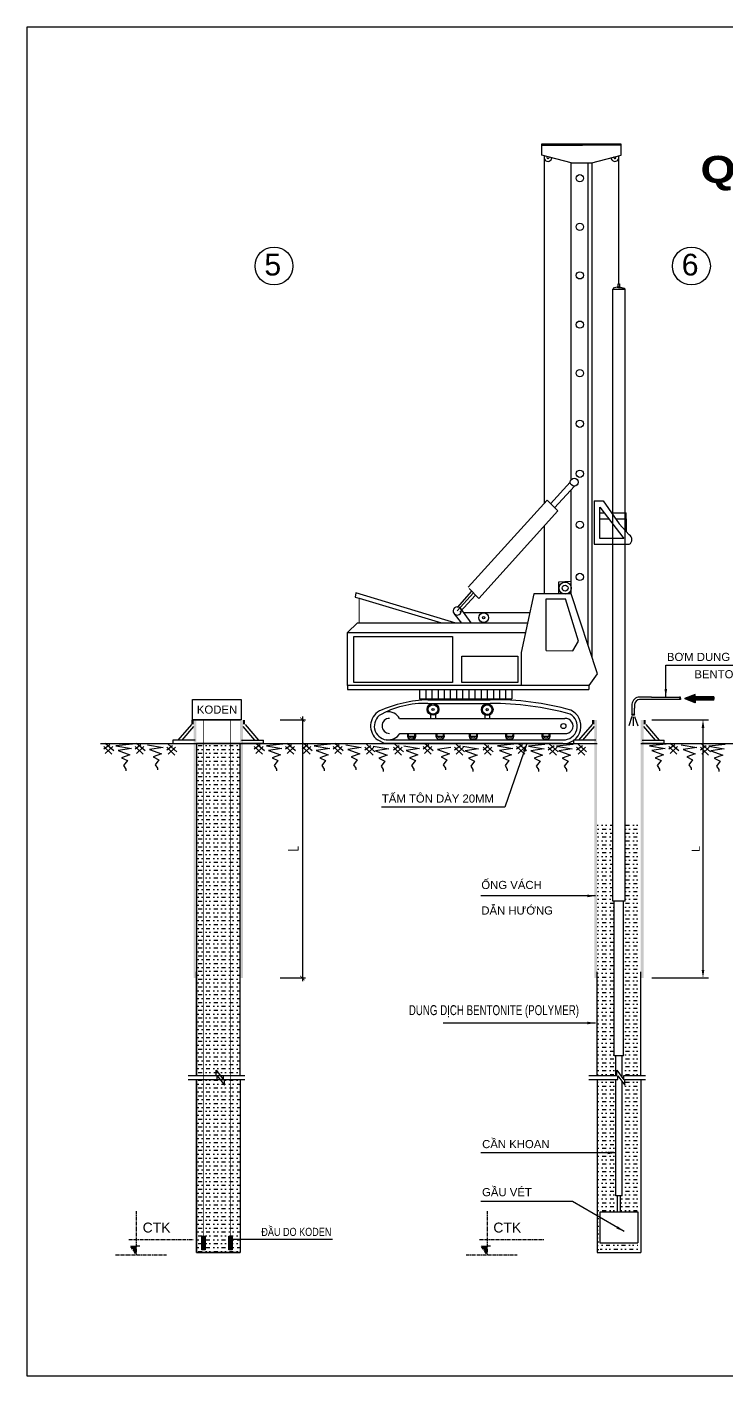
# Model space of a CAD drawing. Header units: millimetres. Extents: x -346728 to 1320345, y -537202 to -385966.
# Drawn here: x 712641 to 738524, y -455391 to -405471 of the extents above; entities that cross this region are included whole.
import ezdxf

# ---------------------------------------------------------------- set-up
doc = ezdxf.new("R2010")
doc.units = ezdxf.units.MM
doc.header["$LTSCALE"] = 100
doc.linetypes.add('CENTER', pattern=[2, 1.25, -0.25, 0.25, -0.25])
for name, color, linetype in [('05', 1, 'Continuous'), ('2', 2, 'Continuous'), ('3', 3, 'Continuous'), ('8', 8, 'CENTER'), ('9', 9, 'Continuous'), ('A-TEXT', 7, 'Continuous'), ('coc', 4, 'Continuous'), ('COT-THEP', 1, 'Continuous'), ('DOCAOCT', 252, 'Continuous'), ('DUONG-BAO', 2, 'Continuous'), ('LAYER2', 6, 'Continuous'), ('manh', 4, 'Continuous'), ('ONGVACH', 5, 'Continuous')]:
    doc.layers.add(name, color=color, linetype=linetype)
doc.layers.add('CHU', color=8, linetype='Continuous', lineweight=25)
doc.layers.add('TEXT', color=8, linetype='Continuous', lineweight=25)
doc.styles.add('2', font='VHAVAN.TTF')
doc.styles.add('ROMANS', font='romans', dxfattribs={"bigfont": 'vns'})
doc.styles.add('T1', font='VHARIAL.TTF')
doc.styles.add('tieu de', font='VHARIALB.TTF', dxfattribs={"width": 1.2})
doc.styles.add('VnArialH', font='VHARIAL.TTF')
doc.styles.add('x_Grid$0$dim$0$ROMANS', font='romans.shx', dxfattribs={"width": 0.7, "bigfont": 'vns.shx'})
doc.dimstyles.new('1-1', dxfattribs={"dimscale": 0, "dimtxt": 250, "dimasz": 150, "dimexe": 1, "dimexo": 0, "dimgap": 75, "dimtad": 1, "dimdec": 0, "dimzin": 1, "dimdsep": 46, "dimtxsty": 'ROMANS', "dimcen": 2.5, "dimclrd": 4, "dimclre": 4, "dimclrt": 1, "dimadec": 0, "dimazin": 0, "dimtfac": 1, "dimtdec": 0, "dimtmove": 0, "dimatfit": 3, "dimfxl": 1, "dimtolj": 1, "dimtzin": 1, "dimarcsym": 0})
doc.dimstyles.new('KT1', dxfattribs={"dimtxt": 250, "dimasz": 1000, "dimexe": 100, "dimexo": 100, "dimgap": 50, "dimtad": 1, "dimdec": 0, "dimzin": 2, "dimdsep": 46, "dimtxsty": 'Standard', "dimblk2": 'OBLIQUE', "dimcen": 0.09, "dimdle": 100, "dimclrt": 2, "dimadec": 0, "dimazin": 0, "dimtfac": 1, "dimtdec": 0, "dimtofl": 0, "dimtmove": 0, "dimatfit": 3, "dimfxl": 1, "dimtolj": 1, "dimtzin": 2, "dimarcsym": 0})
doc.dimstyles.new('x_Grid$0$dim$0$DIM150', dxfattribs={"dimscale": 150, "dimtxt": 2.5, "dimasz": 1.1, "dimexe": 0.8, "dimexo": 0.8, "dimgap": 1, "dimtad": 1, "dimdec": 0, "dimzin": 13, "dimdsep": 46, "dimtxsty": 'x_Grid$0$dim$0$ROMANS', "dimblk": 'x_Grid$0$dim$0$_ArchTick', "dimcen": 1, "dimdle": 0.8, "dimclrd": 1, "dimclre": 1, "dimclrt": 2, "dimadec": 0, "dimazin": 0, "dimtfac": 1, "dimtdec": 0, "dimtmove": 0, "dimatfit": 3, "dimldrblk": 'x_Grid$0$dim$0$_Open30', "dimfxl": 1, "dimtolj": 1, "dimtzin": 13, "dimarcsym": 1})
pattern_1 = [(0, (689269.69, -465828.06), (288, 144), [144, -144, 0, -144, 0, -144])]
pattern_2 = [(0, (865563.48, -293388.4), (288, 144), [144, -144, 0, -144, 0, -144])]

# ---------------------------------------------------------------- blocks, each defined once
blk = doc.blocks.new('*D287')
at = {"layer": '05', "color": 117, "lineweight": -2, "ltscale": 250, "transparency": 16777216}
for p, q in [((735742, -431106), (737836, -431106)), ((735742, -440662), (737836, -440662))]:
    blk.add_line(p, q, dxfattribs=at)
at = {"layer": '05', "color": 21, "lineweight": -2, "ltscale": 250, "transparency": 16777216}
blk.add_line((737636, -431406), (737636, -440362), dxfattribs=at)
at = {"layer": '05', "color": 21, "ltscale": 250, "transparency": 16777216}
for points in [[(737586, -431406), (737686, -431406), (737636, -431106)], [(737586, -440362), (737686, -440362), (737636, -440662)]]:
    blk.add_solid(points, dxfattribs=at)
at = {"layer": 'DEFPOINTS', "color": 0, "ltscale": 250, "transparency": 16777216}
for p in [(735642, -431106), (735642, -440662), (737636, -440662)]:
    blk.add_point(p, dxfattribs=at)
at = {"layer": '05', "color": 2, "ltscale": 250, "transparency": 16777216, "insert": (737366, -435884), "char_height": 300, "attachment_point": 5, "rotation": 90, "style": '2'}
blk.add_mtext('\\A1;l', dxfattribs=at)
blk = doc.blocks.new('_OBLIQUE')
at = {"color": 0, "linetype": 'ByBlock'}
blk.add_line((-0.5, -0.5), (0.5, 0.5), dxfattribs=at)
blk = doc.blocks.new('LVL-KHUNGTEN')
blk.add_lwpolyline([(61073, 41093), (119124, 41093), (119124, 62), (61073, 62)], close=True)
at = {"layer": 'DEFPOINTS'}
for p, q in [((61073, 41093), (119124, 41093)), ((61073, 62), (61073, 41093)), ((119124, 62), (61073, 62))]:
    blk.add_line(p, q, dxfattribs=at)
blk = doc.blocks.new('x_Grid$0$dim$0$_ArchTick')
at = {"color": 0, "linetype": 'ByBlock', "const_width": 0.15}
blk.add_lwpolyline([(-0.5, -0.5), (0.5, 0.5)], dxfattribs=at)
blk = doc.blocks.new('*D299')
at = {"layer": '05', "color": 1, "lineweight": -2, "ltscale": 250, "transparency": 16777216}
for p, q in [((721998, -431106), (722943, -431106)), ((722823, -430986), (722823, -440782)), ((721998, -440662), (722943, -440662))]:
    blk.add_line(p, q, dxfattribs=at)
at = {"layer": 'DEFPOINTS', "color": 0, "ltscale": 250, "transparency": 16777216}
for p in [(720828, -431106), (720828, -440662), (722823, -440662)]:
    blk.add_point(p, dxfattribs=at)
at = {"layer": '05', "color": 1, "lineweight": -2, "ltscale": 250, "transparency": 16777216, "xscale": 165, "yscale": 165, "zscale": 165}
for p, rotation in [((722823, -431106), 90), ((722823, -440662), 270)]:
    blk.add_blockref('x_Grid$0$dim$0$_ArchTick', p, dxfattribs=dict(at, rotation=rotation))
at = {"layer": '05', "color": 2, "ltscale": 250, "transparency": 16777216, "insert": (722485, -435884), "char_height": 375, "attachment_point": 5, "rotation": 90, "style": 'x_Grid$0$dim$0$ROMANS', "bg_fill": 3, "box_fill_scale": 1.1, "bg_fill_color": 256, "bg_fill_true_color": 13158600, "bg_fill_transparency": 0}
blk.add_mtext('\\A1;L', dxfattribs=at)
blk = doc.blocks.new('x_Grid$0$dim$0$_Open30')
at = {"color": 0, "linetype": 'ByBlock', "lineweight": -2}
for p, q in [((-1, 0.27), (0, 0)), ((0, 0), (-1, -0.27)), ((0, 0), (-1, 0))]:
    blk.add_line(p, q, dxfattribs=at)

msp = doc.modelspace()

# ---------------------------------------------------------------- hatches: boundary and pattern name
at = {"layer": 'COT-THEP'}
h = msp.add_hatch(dxfattribs=at)
h.set_pattern_fill('ANSI37', color=0, scale=6.912, style=0)
h.set_pattern_definition([(135, (791943.3193, -458404.85225), (0.610940259, 0.610940259), []), (45, (791943.3193, -458404.85225), (0.610940259, -0.610940259), [])])
h.paths.add_polyline_path([(738042.7, -430379.4), (738042.7, -430264.2), (737350.1, -430264.2), (737350.1, -430166.4), (736961.1, -430321.8), (737350.1, -430477.2), (737350.1, -430379.4)])
for points in [[(718720.3, -431281), (718802.9, -431281), (718802.9, -431111.4), (718720.3, -431111.4)], [(733533.8, -431281), (733616.4, -431281), (733616.4, -431111.4), (733533.8, -431111.4)], [(735520.4, -431281), (735437.8, -431281), (735437.8, -431111.4), (735520.4, -431111.4)]]:
    msp.add_hatch(color=5, dxfattribs=at).paths.add_polyline_path(points)
at = {"layer": 'DOCAOCT'}
for points in [[(719110.8, -450209.9), (719228.3, -450209.9), (719228.3, -450722.1), (719110.8, -450722.1)], [(720106.6, -450209.9), (720224.1, -450209.9), (720224.1, -450722.1), (720106.6, -450722.1)]]:
    msp.add_hatch(color=256, dxfattribs=at).paths.add_polyline_path(points)
at = {"layer": 'DUONG-BAO'}
h = msp.add_hatch(dxfattribs=at)
h.set_pattern_fill('MUDST', color=8, scale=576, style=0)
h.set_pattern_definition([(0, (668097.72, -487556.3), (288, 144), [144, -144, 0, -144, 0, -144])])
h.paths.add_polyline_path([(734023, -450817.6), (735031.2, -450817.6), (735228.6, -450700.9), (735228.6, -450456.9), (733830.2, -450456.9), (733830.2, -450703.7)])
at = {"layer": 'manh'}
h = msp.add_hatch(dxfattribs=at)
h.set_pattern_fill('MUDST', color=8, scale=576, style=0)
h.set_pattern_definition(pattern_2)
h.paths.add_polyline_path([(719888.4, -443505.7), (719888.4, -437783), (719542.8, -437783), (719542.8, -443505.7)], flags=0)
h.paths.add_polyline_path([(719946, -431989.5), (719946, -437783), (719485.2, -437783), (719485.2, -431989.5), (718906.9, -431989.5), (718906.9, -444229.5), (719600.4, -444229.5), (719600.4, -443505.7), (719830.8, -443505.7), (719830.8, -444229.5), (720519.7, -444229.5), (720519.7, -431989.5)])
h = msp.add_hatch(dxfattribs=at)
h.set_pattern_fill('MUDST', color=8, scale=576, style=0)
h.set_pattern_definition(pattern_2)
h.paths.add_polyline_path([(718907.2, -444266.3), (720520, -444266.3), (720519.7, -431989.5), (718907.2, -431989.5)])
h = msp.add_hatch(dxfattribs=at)
h.set_pattern_fill('MUDST', color=8, scale=576, style=0)
h.set_pattern_definition(pattern_1)
h.paths.add_polyline_path([(734356.6, -437819.8), (734299, -437819.8), (734299, -434946.2), (733720.7, -434946.2), (733720.7, -444266.3), (734414.2, -444266.3), (734414.2, -443542.5), (734356.6, -443542.5)])
h = msp.add_hatch(dxfattribs=at)
h.set_pattern_fill('MUDST', color=8, scale=576, style=0)
h.set_pattern_definition(pattern_1)
h.paths.add_polyline_path([(735333.5, -434946.2), (734759.8, -434946.2), (734759.8, -437819.8), (734702.2, -437819.8), (734702.2, -443542.5), (734644.6, -443542.5), (734644.6, -444266.3), (735333.5, -444266.3)])
h = msp.add_hatch(dxfattribs=at)
h.set_pattern_fill('MUDST', color=8, scale=576, style=0)
h.set_pattern_definition(pattern_2)
h.paths.add_polyline_path([(718907.2, -444418.1), (720520, -444418.1), (720520, -450817.6), (718907.2, -450817.6)])
h = msp.add_hatch(dxfattribs=at)
h.set_pattern_fill('MUDST', color=8, scale=576, style=0)
h.set_pattern_definition(pattern_1)
h.paths.add_polyline_path([(733720.7, -450817.6), (734023, -450817.6), (733830.2, -450703.7), (733830.2, -449321.3), (734471.8, -449321.3), (734471.8, -448719.5), (734414.2, -448719.5), (734414.2, -444418.1), (733720.7, -444418.1)])
h.paths.add_polyline_path([(735031.2, -450817.6), (735333.5, -450817.6), (735333.5, -444418.1), (734691.1, -444418.1), (734691.1, -445005.2), (734644.6, -444811.8), (734644.6, -448719.5), (734587, -448719.5), (734587, -449321.3), (735228.6, -449321.3), (735228.6, -450700.9)])

# ---------------------------------------------------------------- linework, layer by layer
at = {"layer": '3'}
for p, q in [((718720.1, -431283.2, -881.1), (718223.9, -431857.2, -881.1)), ((733533.6, -431283.2, -881.1), (733037.4, -431857.2, -881.1)), ((735519.9, -431283.2, -881.1), (736016.1, -431857.2, -881.1)), ((718802.5, -431354.2, -881.1), (718367.6, -431857.2, -881.1)), ((733616.1, -431354.2, -881.1), (733181.2, -431857.2, -881.1)), ((735437.4, -431354.2, -881.1), (735872.3, -431857.2, -881.1)), ((718855, -431857.2, -881.1), (718038, -431857.2, -881.1)), ((718038, -431857.2, -881.1), (718038, -431989.5, -881.1)), ((718038, -431989.5, -881.1), (718853, -431989.5, -881.1)), ((733668.5, -431857.2, -881.1), (732851.5, -431857.2, -881.1)), ((732851.5, -431857.2, -881.1), (732851.5, -431989.5, -881.1)), ((732851.5, -431989.5, -881.1), (733666.6, -431989.5, -881.1)), ((735385, -431857.2, -881.1), (736202, -431857.2, -881.1)), ((736202, -431989.5, -881.1), (735386.9, -431989.5, -881.1)), ((736202, -431989.5, -881.1), (736202, -431857.2, -881.1))]:
    msp.add_line(p, q, dxfattribs=at)
at = {"layer": '8', "color": 8}
for p, q in [((716683.1, -449287.9, -881.1), (716683.1, -450909.3, -881.1)), ((729649.9, -449287.9, -881.1), (729649.9, -450909.3, -881.1)), ((716407.1, -450333, -881.1), (718790.4, -450333, -881.1)), ((716654.7, -450866.8, -881.1), (716465.5, -450572.8, -881.1)), ((716683.1, -450572.8, -881.1), (716819.9, -450572.8, -881.1)), ((729374, -450333, -881.1), (731757.2, -450333, -881.1)), ((729621.5, -450866.8, -881.1), (729432.3, -450572.8, -881.1)), ((729649.9, -450572.8, -881.1), (729786.8, -450572.8, -881.1)), ((715913, -450909.1, -881.1), (717796.8, -450909.1, -881.1)), ((728879.9, -450909.1, -881.1), (730763.6, -450909.1, -881.1))]:
    msp.add_line(p, q, dxfattribs=at)
for points in [[(716466.5, -450572.8, -881.1), (716683.1, -450909.3, -881.1), (716683.1, -450572.8, -881.1)], [(729433.3, -450572.8, -881.1), (729649.9, -450909.3, -881.1), (729649.9, -450572.8, -881.1)]]:
    msp.add_solid(points, dxfattribs=at)
at = {"layer": '9'}
for centre in [(721774.5, -414316, -881.1), (737207.1, -414316, -881.1)]:
    msp.add_circle(centre, 700.9, dxfattribs=at)
at = {"layer": 'COT-THEP', "color": 10}
for p, q in [((715353, -431989.5, -881.1), (733720.7, -431989.5, -881.1)), ((735333.5, -431989.5, -881.1), (741291.2, -431989.5, -881.1))]:
    msp.add_line(p, q, dxfattribs=at)
at = {"layer": 'COT-THEP', "color": 8, "elevation": -881.1}
for points in [[(718606, -444266.3), (719636.1, -444266.3), (719636.1, -444078.2), (719900.8, -444428.5), (719900.8, -444266.3), (720690.8, -444266.3)], [(733419.6, -444266.3), (734449.6, -444266.3), (734449.6, -444078.2), (734714.3, -444428.5), (734714.3, -444266.3), (735504.4, -444266.3)], [(718606, -444418.1), (719673.4, -444418.1), (719673.4, -444287.1), (719938.1, -444630.1), (719938.1, -444418.1), (720690.8, -444418.1)], [(733419.6, -444418.1), (734487, -444418.1), (734487, -444287.1), (734751.7, -444630.1), (734751.7, -444418.1), (735504.4, -444418.1)]]:
    msp.add_lwpolyline(points, dxfattribs=at)
at = {"layer": 'DOCAOCT'}
msp.add_line((718803.1, -431111.5, -881.1), (720519.6, -431111.2, -881.1), dxfattribs=at)
at = {"layer": 'DOCAOCT', "elevation": -881.1}
for points in [[(718764.1, -430362), (720558.7, -430362), (720558.7, -431111.3), (718764.1, -431111.3)], [(718907.2, -444266.3), (720520, -444266.3), (720519.7, -431989.5), (718907.2, -431989.5)], [(718907.2, -444418.1), (720520, -444418.1), (720520, -450817.6), (718907.2, -450817.6)], [(719110.8, -450209.9), (719228.3, -450209.9), (719228.3, -450722.1), (719110.8, -450722.1)], [(720106.6, -450209.9), (720224.1, -450209.9), (720224.1, -450722.1), (720106.6, -450722.1)]]:
    msp.add_lwpolyline(points, close=True, dxfattribs=at)
at = {"layer": 'DOCAOCT', "const_width": 30, "elevation": -881.1}
for points in [[(719163.5, -431111.3), (719163.5, -450332.4)], [(720159.3, -431111.3), (720159.3, -450332.4)]]:
    msp.add_lwpolyline(points, dxfattribs=at)
at = {"layer": 'DUONG-BAO', "color": 5}
for p, q in [((718907.2, -444266.3, -881.1), (718907.2, -440440.4, -881.1)), ((720520, -444266.3, -881.1), (720520, -440440.4, -881.1)), ((733720.7, -444266.3, -881.1), (733720.7, -440440.4, -881.1)), ((735333.5, -444266.3, -881.1), (735333.5, -440440.4, -881.1)), ((718907.2, -444418.1, -881.1), (718907.2, -450817.6, -881.1)), ((720520, -444418.1, -881.1), (720520, -450817.6, -881.1)), ((733720.7, -444418.1, -881.1), (733720.7, -450817.6, -881.1)), ((735333.5, -444418.1, -881.1), (735333.5, -450817.6, -881.1)), ((718907.2, -450817.6, -881.1), (720520, -450817.6, -881.1)), ((733720.7, -450817.6, -881.1), (735333.5, -450817.6, -881.1))]:
    msp.add_line(p, q, dxfattribs=at)
at = {"layer": 'DUONG-BAO', "color": 2}
msp.add_open_spline([(736786.3, -430313.7), (736798.2, -430307), (736821.8, -430293.7), (736786.3, -430253.7), (736750.9, -430293.7), (736786.3, -430313.7), (736821.8, -430333.7), (736798.2, -430360.3), (736786.3, -430360.3)], degree=3, dxfattribs=at)
at = {"layer": 'LAYER2', "color": 2}
for p, q in [((731678.8, -409800.5, -881.1), (734602.7, -409800.5, -881.1)), ((731678.8, -409849.7, -881.1), (731678.8, -409800.5, -881.1)), ((734602.7, -409800.5, -881.1), (734602.7, -409864.9, -881.1)), ((731678.8, -409849.7, -881.1), (733174.9, -409849.7, -881.1)), ((731678.8, -410213.1, -881.1), (731678.8, -409849.7, -881.1)), ((732757.1, -410496.8, -881.1), (731678.8, -410213.1, -881.1)), ((731763.4, -410311.1, -881.1), (731763.4, -423101.1, -881.1)), ((734605.1, -409849.7, -881.1), (733109.1, -409849.7, -881.1)), ((733526.8, -410496.8, -881.1), (734605.1, -410213.1, -881.1)), ((734523.8, -414978.7, -881.1), (734523.8, -410298.7, -881.1)), ((734605.1, -410213.1, -881.1), (734605.1, -409849.7, -881.1)), ((732757.1, -422227.1, -881.1), (732757.1, -410496.8, -881.1)), ((732757.1, -410496.8, -881.1), (733526.8, -410496.8, -881.1)), ((733379.2, -410496.8, -881.1), (733379.2, -428332.4, -881.1)), ((733526.8, -410496.8, -881.1), (733526.8, -428780.7, -881.1)), ((734458.9, -415093.5, -881.1), (734312, -415134.4, -881.1)), ((734312, -415134.4, -881.1), (734312, -415171.9, -881.1)), ((734312, -415171.9, -881.1), (734537.1, -415171.9, -881.1)), ((734458.9, -415093.5, -881.1), (734588.8, -415093.5, -881.1)), ((734737.6, -415171.9, -881.1), (734512.5, -415171.7, -881.1)), ((734588.8, -415093.5, -881.1), (734738.1, -415137.1, -881.1)), ((734738.1, -415137.1, -881.1), (734738.1, -415171.9, -881.1)), ((732002.4, -423118.4, -881.1), (732727.9, -422311.7, -881.1)), ((732882.1, -422461.2, -881.1), (732150.5, -423266.3, -881.1)), ((732757.1, -426442.7, -881.1), (732757.1, -422598.7, -881.1)), ((731868.7, -422984.9, -881.1), (728950.6, -426205.9, -881.1)), ((732263.7, -423379.3, -881.1), (731868.7, -422984.9, -881.1)), ((733606.2, -423000.9, -881.1), (733941.5, -423000.9, -881.1)), ((733606.2, -423000.9, -881.1), (733606.2, -424612.9, -881.1)), ((733817.3, -423241.4, -881.1), (734711.3, -424402.1, -881.1)), ((733817.3, -424402.1, -881.1), (733817.3, -423241.4, -881.1)), ((733941.5, -423000.9, -881.1), (734537.5, -423856.5, -881.1)), ((729345.5, -426622.3, -881.1), (732263.7, -423379.3, -881.1)), ((733817.3, -423453.1, -881.1), (733980.4, -423453.1, -881.1)), ((733817.3, -423670.5, -881.1), (734147.8, -423670.5, -881.1)), ((734256.5, -423453.1, -881.1), (734798.3, -423453.1, -881.1)), ((734407.9, -423670.5, -881.1), (734798.3, -423670.5, -881.1)), ((734798.3, -423670.5, -881.1), (734798.3, -423453.1, -881.1)), ((734798.3, -423670.5, -881.1), (734798.3, -424142.9, -881.1)), ((731763.4, -423935.2, -881.1), (731763.4, -426442.7, -881.1)), ((734537.5, -423856.5, -881.1), (734910, -424265.7, -881.1)), ((733606.2, -424612.9, -881.1), (734910, -424612.9, -881.1)), ((734711.3, -424402.1, -881.1), (733817.3, -424402.1, -881.1)), ((728994.4, -426249.7, -881.1), (729345.5, -426622.3, -881.1)), ((732764.9, -425989.2, -881.1), (732290.2, -426009.8, -881.1)), ((732290.2, -426009.8, -881.1), (732290.2, -426442.7, -881.1)), ((724800.8, -426410.4, -881.1), (724780.4, -426572.7, -881.1)), ((724780.4, -426572.7, -881.1), (724922.7, -426613.3, -881.1)), ((728498.6, -427526.4, -881.1), (724800.8, -426410.4, -881.1)), ((724922.7, -426613.3, -881.1), (727971.6, -427518.1, -881.1)), ((728549.9, -427078.5, -881.1), (729149.3, -426414.1, -881.1)), ((728555.6, -426950.9, -881.1), (729092.6, -426353.9, -881.1)), ((729221.2, -426490.3, -881.1), (728643.4, -427126.2, -881.1)), ((731375.5, -426442.7, -881.1), (730908.2, -428613.8, -881.1)), ((732757.1, -426442.7, -881.1), (731375.5, -426442.7, -881.1)), ((731834.8, -428543.6, -881.1), (731834.8, -426637.8, -881.1)), ((731834.8, -426637.8, -881.1), (732553.9, -426637.8, -881.1)), ((733034.9, -428192.4, -881.1), (732553.9, -426637.8, -881.1)), ((733732.4, -429405.1, -881.1), (732757.1, -426442.7, -881.1)), ((728713.4, -427533.6, -881.1), (728429.7, -427173.1, -881.1)), ((728667.6, -426987.3, -881.1), (729054.3, -427516.1, -881.1)), ((728781.7, -427143.4, -881.1), (729504.1, -427143.4, -881.1)), ((729504.1, -427143.4, -881.1), (731237.7, -427143.4, -881.1)), ((724492.9, -427883.3, -881.1), (724861.7, -427518.1, -881.1)), ((724861.7, -427518.1, -881.1), (731144, -427518.1, -881.1)), ((724492.9, -427883.3, -881.1), (731065.4, -427883.3, -881.1)), ((724492.9, -429835.5, -881.1), (724492.9, -427883.3, -881.1)), ((732818.1, -428552.9, -881.1), (733034.9, -428192.4, -881.1)), ((730908.2, -428613.8, -881.1), (730908.2, -429835.5, -881.1)), ((731834.8, -428543.6, -881.1), (732818.1, -428552.9, -881.1)), ((733427.3, -429835.5, -881.1), (733732.4, -429405.1, -881.1)), ((724492.9, -429990.4, -881.1), (733194.8, -429990.4, -881.1)), ((727156.8, -429994.7, -881.1), (727156.8, -430338.2, -881.1)), ((727384.1, -429994.7, -881.1), (727384.1, -430338.2, -881.1)), ((727611.4, -429994.7, -881.1), (727611.4, -430338.2, -881.1)), ((727838.7, -429994.7, -881.1), (727838.7, -430338.2, -881.1)), ((728066, -429994.7, -881.1), (728066, -430338.2, -881.1)), ((728293.2, -429994.7, -881.1), (728293.2, -430338.2, -881.1)), ((728520.5, -429994.7, -881.1), (728520.5, -430338.2, -881.1)), ((728747.8, -429994.7, -881.1), (728747.8, -430338.2, -881.1)), ((728975.1, -429994.7, -881.1), (728975.1, -430338.2, -881.1)), ((729202.4, -429994.7, -881.1), (729202.4, -430338.2, -881.1)), ((729429.7, -429994.7, -881.1), (729429.7, -430338.2, -881.1)), ((729657, -429994.7, -881.1), (729657, -430338.2, -881.1)), ((729884.3, -429994.7, -881.1), (729884.3, -430338.2, -881.1)), ((730111.6, -429994.7, -881.1), (730111.6, -430338.2, -881.1)), ((730338.9, -429994.7, -881.1), (730338.9, -430338.2, -881.1)), ((730566.1, -429994.7, -881.1), (730566.1, -430338.2, -881.1)), ((733194.8, -429990.4, -881.1), (733420.7, -429990.4, -881.1)), ((727156.8, -430338.2, -881.1), (727384.1, -430338.2, -881.1)), ((727384.1, -430338.2, -881.1), (727611.4, -430338.2, -881.1)), ((727467.9, -430364.8, -881.1), (728530.1, -430364.8, -881.1)), ((727467.9, -430501.2, -881.1), (728530.1, -430501.2, -881.1)), ((727611.4, -430338.2, -881.1), (727838.7, -430338.2, -881.1)), ((727838.7, -430338.2, -881.1), (728066, -430338.2, -881.1)), ((728066, -430338.2, -881.1), (728293.2, -430338.2, -881.1)), ((728293.2, -430338.2, -881.1), (728520.5, -430338.2, -881.1)), ((728520.5, -430338.2, -881.1), (728747.8, -430338.2, -881.1)), ((728521, -430364.8, -881.1), (729768.6, -430364.8, -881.1)), ((728521, -430501.2, -881.1), (729768.6, -430501.2, -881.1)), ((728747.8, -430338.2, -881.1), (728975.1, -430338.2, -881.1)), ((728975.1, -430338.2, -881.1), (729202.4, -430338.2, -881.1)), ((729202.4, -430338.2, -881.1), (729429.7, -430338.2, -881.1)), ((729429.7, -430338.2, -881.1), (729657, -430338.2, -881.1)), ((729657, -430338.2, -881.1), (729884.3, -430338.2, -881.1)), ((729884.3, -430338.2, -881.1), (730111.6, -430338.2, -881.1)), ((730111.6, -430338.2, -881.1), (730338.9, -430338.2, -881.1)), ((730338.9, -430338.2, -881.1), (730566.1, -430338.2, -881.1)), ((726419.6, -431065.4, -881.1), (728530.1, -431064, -881.1)), ((727568.2, -431052.4, -881.1), (727568.2, -430922.2, -881.1)), ((727741.1, -430921, -881.1), (727741.1, -431052.3, -881.1)), ((728521, -431063.2, -881.1), (732521.9, -431060.5, -881.1)), ((729573.4, -430931, -881.1), (729573.4, -431051.1, -881.1)), ((729746.3, -430929.8, -881.1), (729746.3, -431051, -881.1)), ((726431.3, -431612.1, -881.1), (728530.1, -431613.5, -881.1)), ((726696.6, -431611.6, -881.1), (726696.6, -431614.2, -881.1)), ((726738.3, -431614.2, -881.1), (726738.2, -431718.2, -881.1)), ((726738.2, -431715.6, -881.1), (726983.8, -431715.6, -881.1)), ((726983.8, -431715.6, -881.1), (726983.9, -431611.8, -881.1)), ((727751.2, -431611.6, -881.1), (727751.2, -431614.2, -881.1)), ((727792.8, -431614.2, -881.1), (727792.7, -431718.2, -881.1)), ((727792.7, -431715.6, -881.1), (728038.4, -431715.6, -881.1)), ((728038.4, -431715.6, -881.1), (728038.5, -431611.8, -881.1)), ((728521, -431614.3, -881.1), (732521.9, -431617, -881.1)), ((728980.4, -431611.6, -881.1), (728980.4, -431614.2, -881.1)), ((729022, -431614.2, -881.1), (729022, -431718.2, -881.1)), ((729022, -431715.6, -881.1), (729267.6, -431715.6, -881.1)), ((729267.6, -431715.6, -881.1), (729267.7, -431611.8, -881.1)), ((730323.6, -431611.6, -881.1), (730323.6, -431614.2, -881.1)), ((730365.2, -431614.2, -881.1), (730365.2, -431718.2, -881.1)), ((730365.2, -431715.6, -881.1), (730610.8, -431715.6, -881.1)), ((730610.8, -431715.6, -881.1), (730610.9, -431611.8, -881.1)), ((731666.8, -431611.6, -881.1), (731666.8, -431614.2, -881.1)), ((731708.4, -431614.2, -881.1), (731708.3, -431718.2, -881.1)), ((731708.3, -431715.6, -881.1), (731954, -431715.6, -881.1)), ((731954, -431715.6, -881.1), (731954.1, -431611.8, -881.1)), ((725858.5, -431989.5, -881.1), (725595.5, -431853.2, -881.1)), ((732456.6, -431989.5, -881.1), (725858.5, -431989.5, -881.1)), ((725979.5, -431853.2, -881.1), (728530.1, -431853.2, -881.1)), ((728521, -431853.2, -881.1), (732488.4, -431853.2, -881.1))]:
    msp.add_line(p, q, dxfattribs=at)
at = {"layer": 'LAYER2', "color": 2, "elevation": -881.1}
for points in [[(734495.1, -414978.7), (734552.5, -414978.7), (734552.5, -415093.5), (734495.1, -415093.5)], [(724719.5, -428025.3), (728376.7, -428025.3), (728376.7, -429729.8), (724719.5, -429729.8)], [(728713.9, -428755.8), (730786.3, -428755.8), (730786.3, -429729.8), (728713.9, -429729.8)]]:
    msp.add_lwpolyline(points, close=True, dxfattribs=at)
at = {"layer": 'LAYER2', "color": 2, "const_width": 45.5, "elevation": -881.1}
msp.add_lwpolyline([(724922.7, -427506.1), (724922.7, -426613.3)], dxfattribs=at)
at = {"layer": 'LAYER2', "color": 2, "elevation": -881.1}
msp.add_lwpolyline([(733427.3, -429990.4), (733427.3, -429835.5), (724492.9, -429835.5), (724492.9, -429990.4)], dxfattribs=at)
at = {"layer": 'LAYER2', "color": 2}
for centre, radius in [((733083.7, -411068.3, -881.1), 134.1), ((733083.7, -412865.2, -881.1), 134.1), ((733083.7, -414662.2, -881.1), 134.1), ((733083.7, -416485.9, -881.1), 134.1), ((733083.7, -418282.8, -881.1), 134.1), ((733083.7, -420151.9, -881.1), 134.1), ((732874.3, -422314.9, -881.1), 146.4), ((733083.7, -422002.4, -881.1), 134.1), ((733083.7, -423890.4, -881.1), 134.1), ((733083.7, -425821.4, -881.1), 134.1), ((732537.9, -426236.6, -881.1), 223), ((732537.9, -426236.6, -881.1), 111), ((729524.7, -427328.9, -881.1), 177.4), ((729524.7, -427328.9, -881.1), 46.1), ((727653.3, -430723.8, -881.1), 215.9), ((727653.3, -430723.8, -881.1), 175.2), ((727653.3, -430723.8, -881.1), 37.9), ((729658.5, -430732.6, -881.1), 215.9), ((729658.5, -430732.6, -881.1), 175.2), ((729658.5, -430732.6, -881.1), 37.9), ((732474.3, -431341.4, -881.1), 93.4)]:
    msp.add_circle(centre, radius, dxfattribs=at)
for centre, radius, start, end in [((731903.8, -410301.1, -881.1), 143.8, 154.09481, 356.42611), ((731903.8, -410301.1, -881.1), 38.3, 118.69455, 31.82637), ((734380.1, -410301.1, -881.1), 143.8, 183.57389, 25.90519), ((734380.1, -410301.1, -881.1), 38.3, 148.17363, 61.30545), ((734808, -424439.3, -881.1), 201.4, 300.44532, 59.55468), ((728549.9, -427078.5, -881.1), 152.9, 231.87937, 218.19408), ((725993.6, -431341.4, -881.1), 648.4, 119.98809, 232.12766), ((727350.2, -433877.6, -881.1), 3378.5, 88.00297, 119.97672), ((727664.3, -435320.7, -881.1), 4959.7, 92.26919, 113.71568), ((729936.8, -440672.2, -881.1), 10308.7, 74.15542, 90.93492), ((729783.6, -441665.2, -881.1), 11164, 74.71016, 90.07712), ((732474.3, -431341.4, -881.1), 648.4, 268.4291, 64.70847), ((725993.6, -431341.4, -881.1), 512, 130.33872, 271.5709), ((726048, -431332.9, -881.1), 278.5, 90, 270), ((725983.7, -431310, -881.1), 499.8, 29.29299, 96.63416), ((732474.3, -431341.4, -881.1), 512, 268.4291, 60.35926), ((732474.3, -431341.4, -881.1), 512, 90.42423, 91.2293), ((732550.1, -431338.8, -881.1), 279.7, 264.19927, 95.80073), ((726007.2, -431347.7, -881.1), 499.8, 262.46764, 328.12574), ((726862.3, -431697.7, -881.1), 157.2, 146.82374, 33.09895), ((726862.3, -431697.7, -881.1), 141.4, 151.33314, 30.65948), ((726862.3, -431697.7, -881.1), 82.1, 192.60232, 347.39768), ((727916.8, -431697.7, -881.1), 157.2, 146.82374, 33.09895), ((727916.8, -431697.7, -881.1), 141.4, 151.33314, 30.65948), ((727916.8, -431697.7, -881.1), 82.1, 192.60232, 347.39768), ((729146.1, -431697.7, -881.1), 157.2, 146.82374, 33.09895), ((729146.1, -431697.7, -881.1), 141.4, 151.33314, 30.65948), ((729146.1, -431697.7, -881.1), 82.1, 192.60232, 347.39768), ((730489.3, -431697.7, -881.1), 157.2, 146.82374, 33.09895), ((730489.3, -431697.7, -881.1), 141.4, 151.33314, 30.65948), ((730489.3, -431697.7, -881.1), 82.1, 192.60232, 347.39768), ((731832.4, -431697.7, -881.1), 157.2, 146.82374, 33.09895), ((731832.4, -431697.7, -881.1), 141.4, 151.33314, 30.65948), ((731832.4, -431697.7, -881.1), 82.1, 192.60232, 347.39768)]:
    msp.add_arc(centre, radius, start, end, dxfattribs=at)
at = {"layer": 'manh', "color": 7}
for p, q in [((737350.1, -430166.4, -881.1), (736961.1, -430321.8, -881.1)), ((737350.1, -430264.2, -881.1), (737350.1, -430166.4, -881.1)), ((738042.7, -430264.2, -881.1), (737350.1, -430264.2, -881.1)), ((737350.1, -430477.2, -881.1), (736961.1, -430321.8, -881.1)), ((738042.7, -430379.4, -881.1), (737350.1, -430379.4, -881.1)), ((737350.1, -430379.4, -881.1), (737350.1, -430477.2, -881.1))]:
    msp.add_line(p, q, dxfattribs=at)
at = {"layer": 'manh'}
for p, q in [((735001.6, -430987.2, -881.1), (734888.5, -431331.4, -881.1)), ((735055.5, -430992.6, -881.1), (735055.5, -431331.4, -881.1)), ((735104, -430987.2, -881.1), (735227.9, -431336.8, -881.1))]:
    msp.add_line(p, q, dxfattribs=at)
at = {"layer": 'manh', "color": 8}
for p, q in [((715699.7, -432035.9, -881.1), (715480.1, -432200.5, -881.1)), ((715809.5, -432090.8, -881.1), (715535, -432351.4, -881.1)), ((716536.6, -432010.4, -881.1), (715926.6, -432067.9, -881.1)), ((715926.6, -432067.9, -881.1), (716502, -432171.4, -881.1)), ((716502, -432171.4, -881.1), (716007.1, -432240.4, -881.1)), ((716007.1, -432240.4, -881.1), (716444.5, -432401.4, -881.1)), ((716855.4, -432035.9, -881.1), (716635.8, -432200.5, -881.1)), ((716965.2, -432090.8, -881.1), (716690.7, -432351.4, -881.1)), ((717095, -432034, -881.1), (717670.4, -432137.5, -881.1)), ((717670.4, -432137.5, -881.1), (717175.5, -432206.5, -881.1)), ((717175.5, -432206.5, -881.1), (717612.9, -432367.6, -881.1)), ((718024.9, -432069.8, -881.1), (717805.3, -432234.4, -881.1)), ((718134.7, -432124.6, -881.1), (717860.2, -432385.2, -881.1)), ((723030.7, -432035.9, -881.1), (722811, -432200.5, -881.1)), ((723030.7, -432035.9, -881.1), (722811, -432200.5, -881.1)), ((723140.5, -432090.8, -881.1), (722866, -432351.4, -881.1)), ((723140.5, -432090.8, -881.1), (722866, -432351.4, -881.1)), ((723867.5, -432010.4, -881.1), (723257.5, -432067.9, -881.1)), ((723867.5, -432010.4, -881.1), (723257.5, -432067.9, -881.1)), ((723257.5, -432067.9, -881.1), (723833, -432171.4, -881.1)), ((723257.5, -432067.9, -881.1), (723833, -432171.4, -881.1)), ((723833, -432171.4, -881.1), (723338.1, -432240.4, -881.1)), ((723833, -432171.4, -881.1), (723338.1, -432240.4, -881.1)), ((723338.1, -432240.4, -881.1), (723775.4, -432401.4, -881.1)), ((723338.1, -432240.4, -881.1), (723775.4, -432401.4, -881.1)), ((724186.3, -432035.9, -881.1), (723966.7, -432200.5, -881.1)), ((724186.3, -432035.9, -881.1), (723966.7, -432200.5, -881.1)), ((724296.1, -432090.8, -881.1), (724021.6, -432351.4, -881.1)), ((724296.1, -432090.8, -881.1), (724021.6, -432351.4, -881.1)), ((724425.9, -432034, -881.1), (725001.3, -432137.5, -881.1)), ((725001.3, -432137.5, -881.1), (724506.4, -432206.5, -881.1)), ((724506.4, -432206.5, -881.1), (724943.8, -432367.6, -881.1)), ((725355.9, -432069.8, -881.1), (725136.2, -432234.4, -881.1)), ((725465.7, -432124.6, -881.1), (725191.1, -432385.2, -881.1)), ((725445.4, -432084.8, -881.1), (726020.8, -432188.3, -881.1)), ((726020.8, -432188.3, -881.1), (725525.9, -432257.3, -881.1)), ((725525.9, -432257.3, -881.1), (725963.3, -432418.3, -881.1)), ((726406.7, -432069.8, -881.1), (726187.1, -432234.4, -881.1)), ((726516.6, -432124.6, -881.1), (726242, -432385.2, -881.1)), ((726574.1, -432067.9, -881.1), (727149.6, -432171.4, -881.1)), ((727149.6, -432171.4, -881.1), (726654.7, -432240.4, -881.1)), ((726654.7, -432240.4, -881.1), (727092, -432401.4, -881.1)), ((727502.9, -432035.9, -881.1), (727283.3, -432200.5, -881.1)), ((727612.7, -432090.8, -881.1), (727338.2, -432351.4, -881.1)), ((728317.9, -432137.5, -881.1), (727823, -432206.5, -881.1)), ((727823, -432206.5, -881.1), (728260.4, -432367.6, -881.1)), ((728672.5, -432069.8, -881.1), (728452.8, -432234.4, -881.1)), ((728782.3, -432124.6, -881.1), (728507.7, -432385.2, -881.1)), ((728762, -432084.8, -881.1), (729337.4, -432188.3, -881.1)), ((729337.4, -432188.3, -881.1), (728842.5, -432257.3, -881.1)), ((728842.5, -432257.3, -881.1), (729279.9, -432418.3, -881.1)), ((729723.3, -432069.8, -881.1), (729503.7, -432234.4, -881.1)), ((729833.2, -432124.6, -881.1), (729558.6, -432385.2, -881.1)), ((730642.9, -432010.4, -881.1), (730033, -432067.9, -881.1)), ((730033, -432067.9, -881.1), (730608.4, -432171.4, -881.1)), ((730608.4, -432171.4, -881.1), (730113.5, -432240.4, -881.1)), ((730113.5, -432240.4, -881.1), (730550.9, -432401.4, -881.1)), ((730961.8, -432035.9, -881.1), (730742.2, -432200.5, -881.1)), ((731071.6, -432090.8, -881.1), (730797.1, -432351.4, -881.1)), ((731793.6, -432027.3, -881.1), (731183.6, -432084.8, -881.1)), ((731183.6, -432084.8, -881.1), (731759, -432188.3, -881.1)), ((731759, -432188.3, -881.1), (731264.2, -432257.3, -881.1)), ((731264.2, -432257.3, -881.1), (731701.5, -432418.3, -881.1)), ((732131.3, -432069.8, -881.1), (731911.7, -432234.4, -881.1)), ((732241.1, -432124.6, -881.1), (731966.6, -432385.2, -881.1)), ((732830.8, -432027.3, -881.1), (732220.8, -432084.8, -881.1)), ((732220.8, -432084.8, -881.1), (732796.3, -432188.3, -881.1)), ((732796.3, -432188.3, -881.1), (732301.4, -432257.3, -881.1)), ((732301.4, -432257.3, -881.1), (732738.7, -432418.3, -881.1)), ((733182.2, -432069.8, -881.1), (732962.6, -432234.4, -881.1)), ((733292, -432124.6, -881.1), (733017.5, -432385.2, -881.1)), ((736269.8, -432010.4, -881.1), (735659.8, -432067.9, -881.1)), ((735659.8, -432067.9, -881.1), (736235.3, -432171.4, -881.1)), ((736235.3, -432171.4, -881.1), (735740.4, -432240.4, -881.1)), ((735740.4, -432240.4, -881.1), (736177.7, -432401.4, -881.1)), ((736588.6, -432035.9, -881.1), (736369, -432200.5, -881.1)), ((736698.4, -432090.8, -881.1), (736423.9, -432351.4, -881.1)), ((736828.2, -432034, -881.1), (737403.6, -432137.5, -881.1)), ((737403.6, -432137.5, -881.1), (736908.8, -432206.5, -881.1)), ((736908.8, -432206.5, -881.1), (737346.1, -432367.6, -881.1)), ((737758.2, -432069.8, -881.1), (737538.6, -432234.4, -881.1)), ((737868, -432124.6, -881.1), (737593.5, -432385.2, -881.1)), ((738457.7, -432027.3, -881.1), (737847.7, -432084.8, -881.1)), ((737847.7, -432084.8, -881.1), (738423.1, -432188.3, -881.1)), ((738423.1, -432188.3, -881.1), (737928.2, -432257.3, -881.1)), ((737928.2, -432257.3, -881.1), (738365.6, -432418.3, -881.1)), ((716444.5, -432401.4, -881.1), (716133.7, -432516.4, -881.1)), ((716133.7, -432516.4, -881.1), (716352.4, -432619.9, -881.1)), ((716352.4, -432619.9, -881.1), (716214.3, -432803.9, -881.1)), ((717612.9, -432367.6, -881.1), (717302.1, -432482.6, -881.1)), ((717302.1, -432482.6, -881.1), (717520.8, -432586.1, -881.1)), ((717520.8, -432586.1, -881.1), (717382.7, -432770.1, -881.1)), ((717382.7, -432770.1, -881.1), (717463.2, -432896.6, -881.1)), ((723775.4, -432401.4, -881.1), (723464.7, -432516.4, -881.1)), ((723775.4, -432401.4, -881.1), (723464.7, -432516.4, -881.1)), ((723464.7, -432516.4, -881.1), (723683.3, -432619.9, -881.1)), ((723464.7, -432516.4, -881.1), (723683.3, -432619.9, -881.1)), ((723683.3, -432619.9, -881.1), (723545.2, -432803.9, -881.1)), ((723683.3, -432619.9, -881.1), (723545.2, -432803.9, -881.1)), ((724943.8, -432367.6, -881.1), (724633, -432482.6, -881.1)), ((724633, -432482.6, -881.1), (724851.7, -432586.1, -881.1)), ((724851.7, -432586.1, -881.1), (724713.6, -432770.1, -881.1)), ((724713.6, -432770.1, -881.1), (724794.2, -432896.6, -881.1)), ((725963.3, -432418.3, -881.1), (725652.5, -432533.3, -881.1)), ((725652.5, -432533.3, -881.1), (725871.2, -432636.8, -881.1)), ((725871.2, -432636.8, -881.1), (725733.1, -432820.9, -881.1)), ((727092, -432401.4, -881.1), (726781.3, -432516.4, -881.1)), ((726781.3, -432516.4, -881.1), (726999.9, -432619.9, -881.1)), ((726999.9, -432619.9, -881.1), (726861.8, -432803.9, -881.1)), ((728260.4, -432367.6, -881.1), (727949.6, -432482.6, -881.1)), ((727949.6, -432482.6, -881.1), (728168.3, -432586.1, -881.1)), ((728168.3, -432586.1, -881.1), (728030.2, -432770.1, -881.1)), ((728030.2, -432770.1, -881.1), (728110.8, -432896.6, -881.1)), ((729279.9, -432418.3, -881.1), (728969.1, -432533.3, -881.1)), ((728969.1, -432533.3, -881.1), (729187.8, -432636.8, -881.1)), ((729187.8, -432636.8, -881.1), (729049.7, -432820.9, -881.1)), ((730550.9, -432401.4, -881.1), (730240.1, -432516.4, -881.1)), ((730240.1, -432516.4, -881.1), (730458.8, -432619.9, -881.1)), ((730458.8, -432619.9, -881.1), (730320.7, -432803.9, -881.1)), ((731701.5, -432418.3, -881.1), (731390.8, -432533.3, -881.1)), ((731390.8, -432533.3, -881.1), (731609.4, -432636.8, -881.1)), ((731609.4, -432636.8, -881.1), (731471.3, -432820.9, -881.1)), ((732738.7, -432418.3, -881.1), (732428, -432533.3, -881.1)), ((732428, -432533.3, -881.1), (732646.7, -432636.8, -881.1)), ((732646.7, -432636.8, -881.1), (732508.6, -432820.9, -881.1)), ((736177.7, -432401.4, -881.1), (735867, -432516.4, -881.1)), ((735867, -432516.4, -881.1), (736085.7, -432619.9, -881.1)), ((736085.7, -432619.9, -881.1), (735947.6, -432803.9, -881.1)), ((737346.1, -432367.6, -881.1), (737035.4, -432482.6, -881.1)), ((737035.4, -432482.6, -881.1), (737254, -432586.1, -881.1)), ((737254, -432586.1, -881.1), (737115.9, -432770.1, -881.1)), ((737115.9, -432770.1, -881.1), (737196.5, -432896.6, -881.1)), ((738365.6, -432418.3, -881.1), (738054.8, -432533.3, -881.1)), ((738054.8, -432533.3, -881.1), (738273.5, -432636.8, -881.1)), ((738273.5, -432636.8, -881.1), (738135.4, -432820.9, -881.1)), ((716214.3, -432803.9, -881.1), (716294.9, -432930.5, -881.1)), ((716294.9, -432930.5, -881.1), (716294.9, -432999.5, -881.1)), ((717463.2, -432896.6, -881.1), (717463.2, -432965.6, -881.1)), ((723545.2, -432803.9, -881.1), (723625.8, -432930.5, -881.1)), ((723545.2, -432803.9, -881.1), (723625.8, -432930.5, -881.1)), ((723625.8, -432930.5, -881.1), (723625.8, -432999.5, -881.1)), ((723625.8, -432930.5, -881.1), (723625.8, -432999.5, -881.1)), ((724794.2, -432896.6, -881.1), (724794.2, -432965.6, -881.1)), ((725733.1, -432820.9, -881.1), (725813.7, -432947.4, -881.1)), ((725813.7, -432947.4, -881.1), (725813.7, -433016.4, -881.1)), ((726861.8, -432803.9, -881.1), (726942.4, -432930.5, -881.1)), ((726942.4, -432930.5, -881.1), (726942.4, -432999.5, -881.1)), ((728110.8, -432896.6, -881.1), (728110.8, -432965.6, -881.1)), ((729049.7, -432820.9, -881.1), (729130.3, -432947.4, -881.1)), ((729130.3, -432947.4, -881.1), (729130.3, -433016.4, -881.1)), ((730320.7, -432803.9, -881.1), (730401.3, -432930.5, -881.1)), ((730401.3, -432930.5, -881.1), (730401.3, -432999.5, -881.1)), ((731471.3, -432820.9, -881.1), (731551.9, -432947.4, -881.1)), ((731551.9, -432947.4, -881.1), (731551.9, -433016.4, -881.1)), ((732508.6, -432820.9, -881.1), (732589.1, -432947.4, -881.1)), ((732589.1, -432947.4, -881.1), (732589.1, -433016.4, -881.1)), ((735947.6, -432803.9, -881.1), (736028.1, -432930.5, -881.1)), ((736028.1, -432930.5, -881.1), (736028.1, -432999.5, -881.1)), ((737196.5, -432896.6, -881.1), (737196.5, -432965.6, -881.1)), ((738135.4, -432820.9, -881.1), (738216, -432947.4, -881.1)), ((738216, -432947.4, -881.1), (738216, -433016.4, -881.1))]:
    msp.add_line(p, q, dxfattribs=at)
at = {"layer": 'manh', "color": 8, "elevation": -881.1}
for points in [[(715782.1, -432378.8), (715480.1, -432090.8)], [(715850.7, -432255.4), (715535, -431981)], [(716937.7, -432378.8), (716635.8, -432090.8)], [(717006.4, -432255.4), (716690.7, -431981)], [(718107.3, -432412.7), (717805.3, -432124.6)], [(718175.9, -432289.2), (717860.2, -432014.9)], [(723113, -432378.8), (722811, -432090.8)], [(723113, -432378.8), (722811, -432090.8)], [(723181.7, -432255.4), (722866, -431981)], [(723181.7, -432255.4), (722866, -431981)], [(724268.7, -432378.8), (723966.7, -432090.8)], [(724268.7, -432378.8), (723966.7, -432090.8)], [(724337.3, -432255.4), (724021.6, -431981)], [(724337.3, -432255.4), (724021.6, -431981)], [(725438.2, -432412.7), (725136.2, -432124.6)], [(725506.8, -432289.2), (725191.1, -432014.9)], [(726489.1, -432412.7), (726187.1, -432124.6)], [(726557.7, -432289.2), (726242, -432014.9)], [(727585.3, -432378.8), (727283.3, -432090.8)], [(727653.9, -432255.4), (727338.2, -431981)], [(728754.8, -432412.7), (728452.8, -432124.6)], [(728823.4, -432289.2), (728507.7, -432014.9)], [(729805.7, -432412.7), (729503.7, -432124.6)], [(729874.3, -432289.2), (729558.6, -432014.9)], [(731044.1, -432378.8), (730742.2, -432090.8)], [(731112.8, -432255.4), (730797.1, -431981)], [(732213.7, -432412.7), (731911.7, -432124.6)], [(732282.3, -432289.2), (731966.6, -432014.9)], [(733264.6, -432412.7), (732962.6, -432124.6)], [(733333.2, -432289.2), (733017.5, -432014.9)], [(736671, -432378.8), (736369, -432090.8)], [(736739.6, -432255.4), (736423.9, -431981)], [(737840.5, -432412.7), (737538.6, -432124.6)], [(737909.2, -432289.2), (737593.5, -432014.9)]]:
    msp.add_lwpolyline(points, dxfattribs=at)
at = {"layer": 'ONGVACH', "color": 2}
for p, q in [((734299, -437819.8, -881.1), (734299, -415171.9, -881.1)), ((734299, -415171.9, -881.1), (734759.8, -415171.9, -881.1)), ((734759.8, -437819.8, -881.1), (734759.8, -415171.9, -881.1)), ((735735.3, -430267, -881.1), (736786.3, -430267, -881.1)), ((735007.3, -430535.3, -881.1), (735006.8, -430671.9, -881.1)), ((735006.8, -430671.9, -881.1), (735006.8, -430921.7, -881.1)), ((735100.6, -430535.6, -881.1), (735100.1, -430672.3, -881.1)), ((735100.1, -430921.7, -881.1), (735100.1, -430672.3, -881.1)), ((736786.3, -430360.3, -881.1), (735735.3, -430360.3, -881.1)), ((734759.8, -437819.8, -881.1), (734299, -437819.8, -881.1)), ((734356.6, -443542.5, -881.1), (734356.6, -437819.8, -881.1)), ((734702.2, -443542.5, -881.1), (734702.2, -437819.8, -881.1)), ((734702.2, -443542.5, -881.1), (734356.6, -443542.5, -881.1)), ((734414.2, -444266.3, -881.1), (734414.2, -443542.5, -881.1)), ((734644.6, -444336.3, -881.1), (734644.6, -443542.5, -881.1)), ((734414.2, -448719.5, -881.1), (734414.2, -444418.1, -881.1)), ((734644.6, -448719.5, -881.1), (734648, -444495.8, -881.1)), ((734644.6, -448719.5, -881.1), (734414.2, -448719.5, -881.1)), ((734471.8, -449321.3, -881.1), (734471.8, -448719.5, -881.1)), ((734587, -449321.3, -881.1), (734587, -448719.5, -881.1)), ((733827.7, -450456.9, -881.1), (735228.6, -450456.9, -881.1))]:
    msp.add_line(p, q, dxfattribs=at)
at = {"layer": 'ONGVACH', "color": 2, "elevation": -881.1}
msp.add_lwpolyline([(733830.2, -450456.9), (733830.2, -449321.3), (735228.6, -449321.3), (735228.6, -450456.9)], dxfattribs=at)
at = {"layer": 'ONGVACH', "color": 2}
for radius in [284, 190.7]:
    msp.add_arc((735294.4, -430551.1, -881.1), radius, 90.143, 176.72552, dxfattribs=at)
msp.add_ellipse((735053.5, -430921.7), major_axis=(-46.7, 0), ratio=0.541997, dxfattribs=at)
at = {"layer": 'ONGVACH', "color": 5}
for points in [[(718803.1, -431111.5, -881.1), (718906.8, -431111.7, -881.1), (718803.1, -440658.9, -881.1), (718906.8, -440658.9, -881.1)], [(733616.7, -431111.5, -881.1), (733720.3, -431111.7, -881.1), (733616.7, -440658.9, -881.1), (733720.3, -440658.9, -881.1)], [(735333.5, -440658.6, -881.1), (735436.8, -440658.9, -881.1), (735333.1, -431111.2, -881.1), (735436.8, -431111.2, -881.1)]]:
    msp.add_solid(points, dxfattribs=at)
at = {"layer": 'TEXT', "color": 2, "linetype": 'Continuous'}
for p, q in [((735735.3, -430267, -881.1), (735275.9, -430267, -881.1)), ((735735.3, -430360.3, -881.1), (735293.9, -430360.3, -881.1))]:
    msp.add_line(p, q, dxfattribs=at)
at = {"layer": 'TEXT', "color": 1}
msp.add_line((735643.6, -431989.5, -881.1), (736305.6, -431989.5, -881.1), dxfattribs=at)

# ---------------------------------------------------------------- block references
at = {"xscale": 1.216631744493498, "yscale": 1.216631744493498, "zscale": 1.216631744493498}
msp.add_blockref('LVL-KHUNGTEN', (638337.7, -455466, -881.1), dxfattribs=at)

# ---------------------------------------------------------------- texts
at = {"layer": '2', "style": 'tieu de', "width": 1.2}
msp.add_text('Quy tr×nh thi c«ng khoan nhåi', height=1000.118, dxfattribs=at).set_placement((737542.5, -411241.4, -881.1))
at = {"layer": 'A-TEXT', "color": 2, "style": 'VnArialH'}
for s, p in [('B¬m dung dÞch', (736302.3, -428930.8, -881.1)), ('Bentonite', (737317.9, -429572, -881.1)), ('TÊm t«n dµy 20mm', (725763.3, -434172.1, -881.1)), ('èng v¸ch', (729439, -437369.3, -881.1)), ('dÉn h\xadíng', (729439, -438314.5, -881.1)), ('CÇn khoan', (729469.9, -446958.2, -881.1)), ('GÇu vÐt', (729466.9, -448737.3, -881.1))]:
    msp.add_text(s, height=300, dxfattribs=at).set_placement(p)
at = {"layer": 'A-TEXT', "color": 2, "style": 'VnArialH', "width": 0.7}
msp.add_text('Dung dÞch Bentonite (POLYMER)', height=367.694, dxfattribs=at).set_placement((726758.6, -442036.1, -881.1))
at = {"layer": 'A-TEXT', "color": 2, "char_height": 367.69, "attachment_point": 1, "style": 'VnArialH'}
for insert in [(716918.6, -449713.5), (729885.5, -449713.5)]:
    msp.add_mtext('CTK', dxfattribs=dict(at, insert=insert))
at = {"layer": 'CHU', "style": 'T1'}
for s, p in [('5', (721415.5, -414666.3, -881.1)), ('6', (736848.1, -414666.3, -881.1))]:
    msp.add_text(s, height=802.8, dxfattribs=at).set_placement(p)
at = {"layer": 'TEXT', "color": 4, "style": 'VnArialH'}
msp.add_text('koden', height=300, dxfattribs=at).set_placement((718921.8, -430881.8, -881.1))
at = {"layer": 'TEXT', "color": 4, "style": 'VnArialH', "width": 0.8}
msp.add_text('®Çu do koden', height=300, rotation=0.05037, dxfattribs=at).set_placement((721306.1, -450208.6, -881.1))

# ---------------------------------------------------------------- dimensions: what is measured, and where the dimension line sits
at = {"layer": '05', "ltscale": 250}
dim = msp.add_linear_dim(base=(737636.5, -440661.8, -881.1), p1=(735641.9, -431105.7, -881.1), p2=(735641.9, -440661.8, -881.1), angle=90, text='l', dimstyle='KT1', override={"dimscale": 1, "dimtxt": 300, "dimasz": 300, "dimexe": 200, "dimgap": 120, "dimtoh": 1, "dimtxsty": '2', "dimsah": 0, "dimclrd": 21, "dimclre": 117, "dimtdec": 0, "dimatfit": 2}, dxfattribs=at)
dim.commit()
dim.dimension.update_dxf_attribs({"geometry": '*D287', "text_midpoint": (737366.5, -435883.8, -881.1)})

# ---------------------------------------------------------------- leaders
at = {"layer": 'coc'}
for points in [[(736260.8, -430267, -881.1), (736260.8, -429087.6, -881.1), (739749.4, -429087.6, -881.1)], [(731126.6, -431989.5, -881.1), (730310.5, -434335.5, -881.1), (725750.6, -434335.5, -881.1)], [(733656.7, -437623.7, -881.1), (732808.3, -437623.7, -881.1), (729426.6, -437623.7, -881.1)], [(733656.7, -442328.1, -881.1), (732808.3, -442328.1, -881.1), (728031, -442328.1, -881.1)], [(734414.2, -447133.6, -881.1), (732808.3, -447133.6, -881.1), (729426.6, -447133.6, -881.1)], [(734719.7, -450041.3, -881.1), (732808.3, -448934.5, -881.1), (729426.6, -448934.5, -881.1)]]:
    msp.add_leader(points, dimstyle='KT1', override={"dimasz": 300, "dimfxl": 0.18, "dimarcsym": 1}, dxfattribs=at)
at = {"layer": 'DOCAOCT'}
msp.add_leader([(720159.3, -450332.4, -881.1), (723937.8, -450332.4, -881.1)], dimstyle='1-1', override={"dimscale": 1, "dimtad": 0, "dimfxl": 0.5, "dimfxlon": 1, "dimtfill": 1, "dimarcsym": 2}, dxfattribs=at)

# ---------------------------------------------------------------- next in the draw order: dimensions: what is measured, and where the dimension line sits
at = {"layer": '05', "ltscale": 250}
dim = msp.add_linear_dim(base=(722822.9, -440661.8, -881.1), p1=(720828.4, -431105.7, -881.1), p2=(720828.4, -440661.8, -881.1), angle=90, text='L', dimstyle='x_Grid$0$dim$0$DIM150', override={"dimfxl": 5.5, "dimfxlon": 1, "dimtfill": 1}, dxfattribs=at)
dim.commit()
dim.dimension.update_dxf_attribs({"geometry": '*D299', "text_midpoint": (722485.4, -435883.8, -881.1)})

# ---------------------------------------------------------------- next in the draw order: hatches: boundary and pattern name
at = {"layer": 'COT-THEP'}
msp.add_hatch(color=5, dxfattribs=at).paths.add_polyline_path([(720706.9, -431281), (720624.3, -431281), (720624.3, -431111.4), (720706.9, -431111.4)])

# ---------------------------------------------------------------- next in the draw order: linework, layer by layer
at = {"layer": '3'}
for p, q in [((720706.4, -431283.2, -881.1), (721202.6, -431857.2, -881.1)), ((720623.9, -431354.2, -881.1), (721058.8, -431857.2, -881.1)), ((720571.5, -431857.2, -881.1), (721388.5, -431857.2, -881.1)), ((721388.5, -431989.5, -881.1), (720573.4, -431989.5, -881.1)), ((721388.5, -431989.5, -881.1), (721388.5, -431857.2, -881.1))]:
    msp.add_line(p, q, dxfattribs=at)
at = {"layer": 'manh', "color": 8}
for p, q in [((721265.9, -432035.9, -881.1), (721046.3, -432200.5, -881.1)), ((721375.7, -432090.8, -881.1), (721101.2, -432351.4, -881.1)), ((722102.8, -432010.4, -881.1), (721492.8, -432067.9, -881.1)), ((721492.8, -432067.9, -881.1), (722068.2, -432171.4, -881.1)), ((722068.2, -432171.4, -881.1), (721573.3, -432240.4, -881.1)), ((721573.3, -432240.4, -881.1), (722010.7, -432401.4, -881.1)), ((722421.6, -432035.9, -881.1), (722202, -432200.5, -881.1)), ((722531.4, -432090.8, -881.1), (722256.9, -432351.4, -881.1)), ((722010.7, -432401.4, -881.1), (721699.9, -432516.4, -881.1)), ((721699.9, -432516.4, -881.1), (721918.6, -432619.9, -881.1)), ((721918.6, -432619.9, -881.1), (721780.5, -432803.9, -881.1)), ((721780.5, -432803.9, -881.1), (721861.1, -432930.5, -881.1)), ((721861.1, -432930.5, -881.1), (721861.1, -432999.5, -881.1))]:
    msp.add_line(p, q, dxfattribs=at)
at = {"layer": 'manh', "color": 8, "elevation": -881.1}
for points in [[(721348.3, -432378.8), (721046.3, -432090.8)], [(721416.9, -432255.4), (721101.2, -431981)], [(722503.9, -432378.8), (722202, -432090.8)], [(722572.6, -432255.4), (722256.9, -431981)]]:
    msp.add_lwpolyline(points, dxfattribs=at)
at = {"layer": 'ONGVACH', "color": 5}
msp.add_solid([(720520, -440658.6, -881.1), (720623.3, -440658.9, -881.1), (720519.6, -431111.2, -881.1), (720623.3, -431111.2, -881.1)], dxfattribs=at)

doc.saveas('drawing.dxf')
